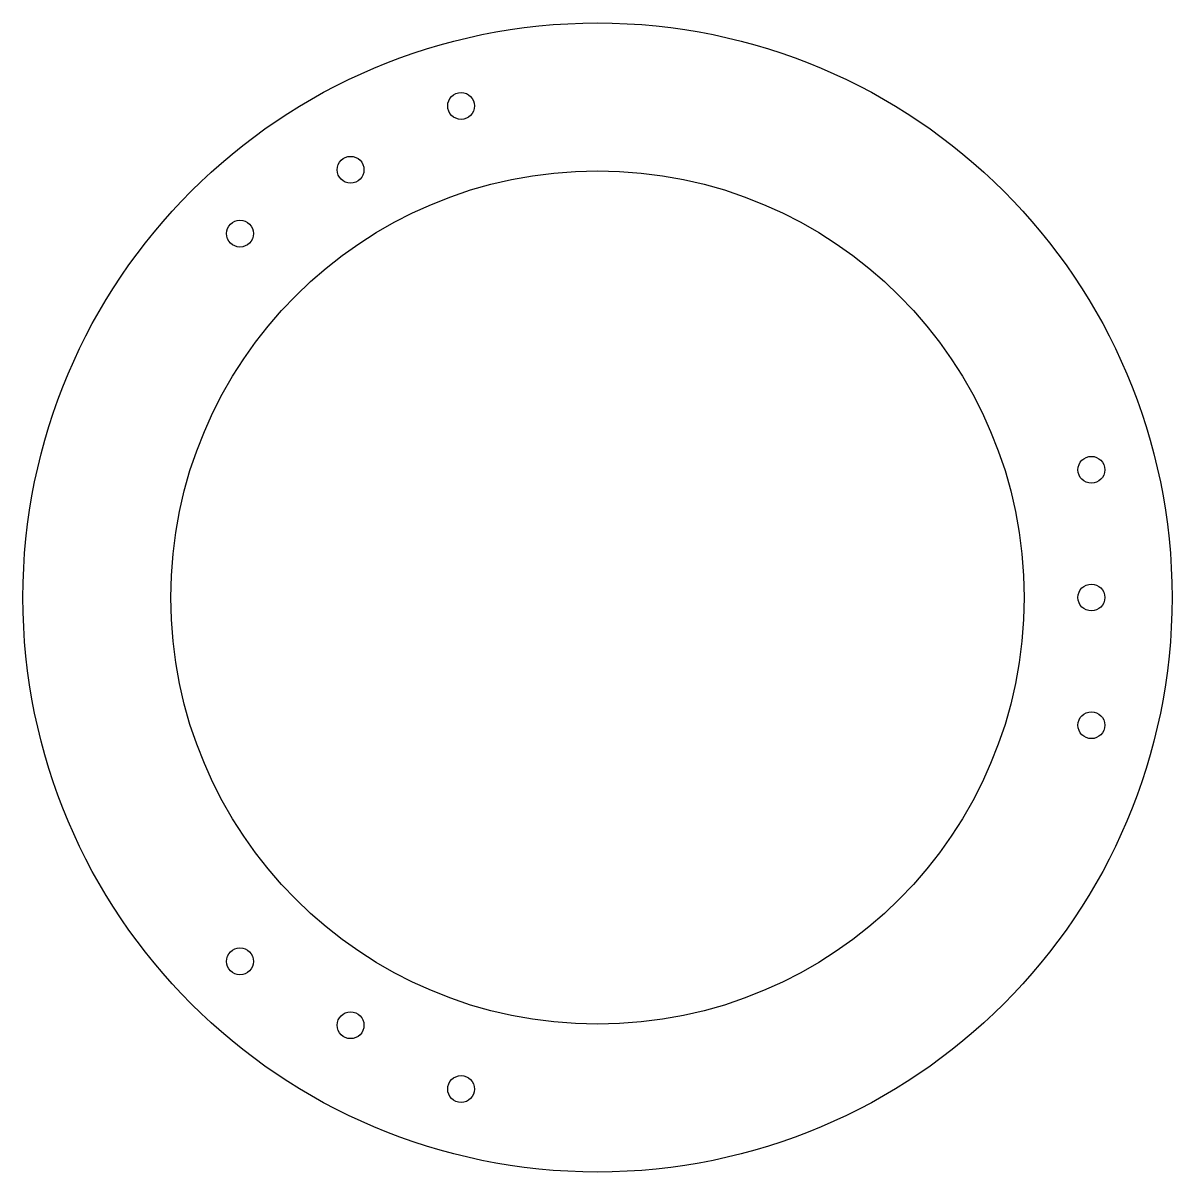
# Model space of a CAD drawing. Extents: x 0 to 171, y 0 to 171.
import ezdxf

# ---------------------------------------------------------------- set-up
doc = ezdxf.new("R2010")
doc.units = 0
doc.layers.add('Shape2DView', color=7, linetype='CONTINUOUS')

msp = doc.modelspace()

# ---------------------------------------------------------------- linework, layer by layer
at = {"layer": 'Shape2DView'}
for centre, radius in [((85.2227, 85.4307), 85.5), ((64.9272, 158.584), 2), ((48.4727, 149.084), 2), ((85.2227, 85.4307), 63.5), ((32.0183, 139.584), 2), ((158.723, 104.431), 2), ((158.723, 85.4307), 2), ((158.723, 66.4307), 2), ((32.0183, 31.2778), 2), ((48.4727, 21.7778), 2), ((64.9272, 12.2778), 2)]:
    msp.add_circle(centre, radius, dxfattribs=at)

doc.saveas('drawing.dxf')
